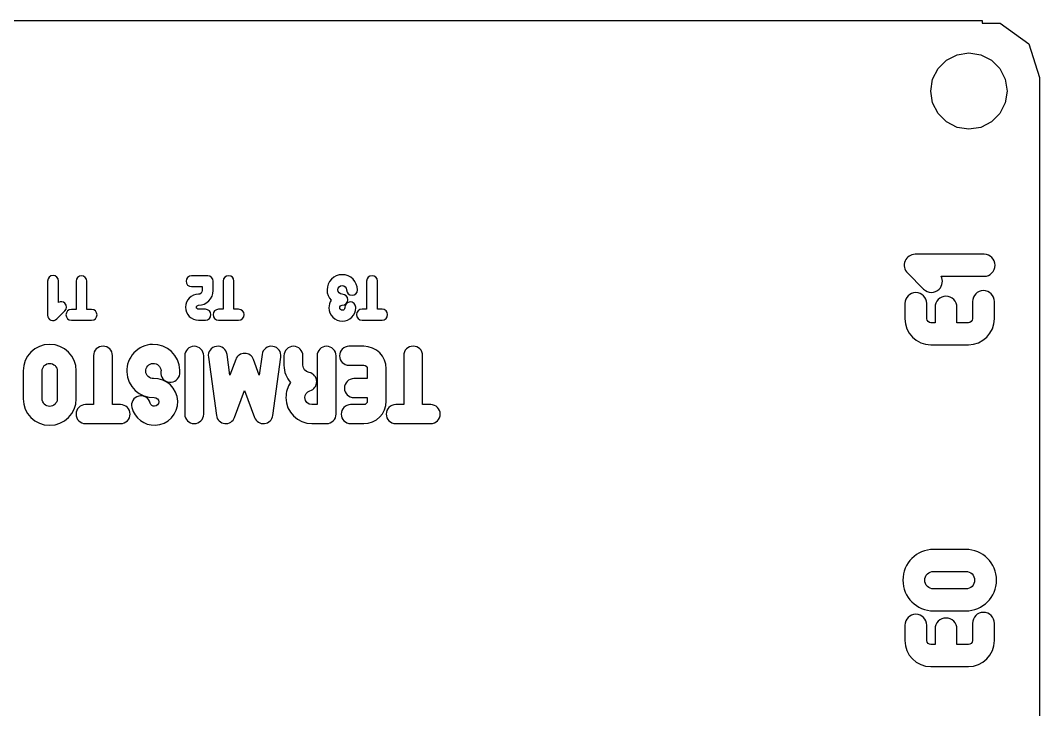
# Model space of a CAD drawing. Extents: x 0 to 215, y 0 to 110.
# Drawn here: x 49.8 to 103.1, y 71.1 to 107.2 of the extents above; entities that cross this region are included whole.
import ezdxf

# ---------------------------------------------------------------- set-up
doc = ezdxf.new("R2010")
doc.units = 0
doc.layers.get('0').update_dxf_attribs({"linetype": 'CONTINUOUS'})

msp = doc.modelspace()

# ---------------------------------------------------------------- linework, layer by layer
at = {"color": 7}
for points in [[(3.141111, 107.18743), (100.141111, 107.18743)], [(100.141111, 107.18743), (100.141111, 107.040432)], [(100.141111, 107.040432), (101.06811, 107.040432)], [(101.06811, 107.040432), (102.56811, 105.95043)], [(102.56811, 105.95043), (103.141111, 104.18743)], [(98.26511, 105.105431), (98.823111, 105.389432)], [(98.823111, 105.389432), (99.44111, 105.48743)], [(99.44111, 105.48743), (100.059112, 105.389432)], [(100.059112, 105.389432), (100.61711, 105.105431)], [(97.53911, 104.105431), (97.82311, 104.663432)], [(97.82311, 104.663432), (98.26511, 105.105431)], [(100.61711, 105.105431), (101.05911, 104.663432)], [(101.05911, 104.663432), (101.34311, 104.105431)], [(97.441111, 103.487432), (97.53911, 104.105431)], [(101.34311, 104.105431), (101.441112, 103.487432)], [(103.141111, 104.18743), (103.141111, 6.187426)], [(97.53911, 102.86943), (97.441111, 103.487432)], [(101.441112, 103.487432), (101.34311, 102.86943)], [(97.82311, 102.311431), (97.53911, 102.86943)], [(101.34311, 102.86943), (101.05911, 102.311431)], [(98.26511, 101.869429), (97.82311, 102.311431)], [(101.05911, 102.311431), (100.61711, 101.869429)], [(98.823111, 101.585432), (98.26511, 101.869429)], [(99.44111, 101.48743), (98.823111, 101.585432)], [(100.059112, 101.585432), (99.44111, 101.48743)], [(100.61711, 101.869429), (100.059112, 101.585432)], [(100.23598, 94.938836), (96.62725, 94.938836)], [(96.221499, 93.961342), (97.06989, 93.112951)], [(51.20874, 93.538356), (51.20874, 91.750529)], [(51.778287, 92.420584), (51.778287, 93.538356)], [(52.69333, 93.526167), (52.69333, 92.05205), (52.452719, 92.05205)], [(53.506531, 92.05205), (53.262874, 92.05205), (53.262874, 93.526167)], [(59.588411, 93.813878), (58.741705, 93.813878)], [(59.874706, 93.043316), (59.874706, 93.530629)], [(60.395237, 93.533674), (60.395237, 92.059554), (60.154625, 92.059554)], [(61.20844, 92.059554), (60.964784, 92.059554), (60.964784, 93.533674)], [(67.907814, 93.53519), (67.907814, 92.061072), (67.667203, 92.061072)], [(68.721015, 92.061072), (68.477361, 92.061072), (68.477361, 93.53519)], [(97.979755, 93.789204), (100.23598, 93.789204)], [(58.741705, 93.244334), (59.305162, 93.244334), (59.305162, 93.043316)], [(96.086247, 92.364752), (96.086247, 91.565544)], [(97.235879, 91.565544), (97.235879, 92.364752)], [(99.627354, 92.463115), (99.627354, 91.565544)], [(100.776984, 91.565544), (100.776984, 92.463115)], [(51.693008, 91.549514), (52.113313, 91.969821)], [(59.472675, 92.059554), (59.104143, 92.059554)], [(97.66622, 92.161876), (97.66622, 91.350372), (97.451048, 91.350372)], [(99.412182, 91.350372), (98.81585, 91.350372), (98.81585, 92.161876)], [(52.452719, 91.482503), (53.506531, 91.482503)], [(59.104143, 91.49001), (59.472675, 91.49001)], [(60.154625, 91.49001), (61.20844, 91.49001)], [(67.667203, 91.491525), (68.721015, 91.491525)], [(97.451048, 90.200742), (99.412182, 90.200742)], [(61.054042, 89.425961), (60.751655, 88.608978), (60.60311, 89.691213)], [(62.433364, 89.691213), (62.284822, 88.608978), (61.982432, 89.425961)], [(67.75875, 90.120924), (66.984211, 90.120924)], [(53.611515, 89.632858), (53.611515, 87.0652), (53.192412, 87.0652)], [(55.027971, 87.0652), (54.603563, 87.0652), (54.603563, 89.632858)], [(58.38534, 89.622246), (58.38534, 89.622246), (58.38534, 86.566522), (58.38534, 86.566522)], [(59.377388, 86.566522), (59.377388, 89.622246), (59.377388, 89.622246)], [(59.621671, 89.558585), (60.040774, 86.502861)], [(62.995703, 86.502861), (63.420109, 89.558585)], [(63.582412, 89.627552), (63.582412, 89.123571)], [(64.57446, 89.123571), (64.57446, 89.627552)], [(65.317172, 89.627552), (65.317172, 87.0652), (65.046612, 87.0652)], [(66.30922, 86.571828), (66.30922, 89.627552)], [(66.984211, 89.128874), (67.75875, 89.128874)], [(69.847957, 89.632858), (69.847957, 87.0652), (69.428857, 87.0652)], [(71.264413, 87.0652), (70.840007, 87.0652), (70.840007, 89.632858)], [(49.925478, 88.826484), (49.925478, 87.372893)], [(50.917529, 87.372893), (50.917529, 88.826484)], [(51.713291, 88.826484), (51.713291, 87.372893)], [(52.705341, 87.372893), (52.705341, 88.826484)], [(57.138149, 88.784043), (57.138149, 88.784043)], [(67.94443, 88.943197), (67.94443, 88.428604), (67.244158, 88.428604)], [(68.936481, 87.250877), (68.936481, 88.943197)], [(60.995687, 86.396759), (61.520891, 87.813216), (62.040787, 86.396759)], [(56.575813, 87.150081), (56.575813, 87.150081)], [(67.75875, 87.0652), (67.069092, 87.0652)], [(67.244158, 87.436554), (67.94443, 87.436554), (67.94443, 87.250877)], [(55.615594, 86.911352), (55.615594, 86.911352)], [(53.192412, 86.073149), (55.027971, 86.073149)], [(65.046612, 86.073149), (65.810545, 86.073149)], [(67.069092, 86.073149), (67.75875, 86.073149)], [(69.428857, 86.073149), (71.264413, 86.073149)], [(99.276933, 79.482405), (97.592447, 79.482405)], [(97.592447, 78.332776), (99.276933, 78.332776)], [(99.276933, 77.410615), (97.592447, 77.410615)], [(97.592447, 76.260983), (99.276933, 76.260983)], [(96.086247, 75.513359), (96.086247, 74.714151)], [(97.235879, 74.714151), (97.235879, 75.513359)], [(97.66622, 75.310484), (97.66622, 74.498979), (97.451048, 74.498979)], [(99.412182, 74.498979), (98.81585, 74.498979), (98.81585, 75.310484)], [(99.627354, 75.611725), (99.627354, 74.714151)], [(100.776984, 74.714151), (100.776984, 75.611725)], [(97.451048, 73.34935), (99.412182, 73.34935)]]:
    msp.add_lwpolyline(points, dxfattribs=at)
for points in [[(96.098543, 94.588412), (96.006327, 94.373243), (96.05551, 94.121184), (96.221499, 93.961342)], [(96.62725, 94.938836), (96.393635, 94.938836), (96.184613, 94.797437), (96.098543, 94.588412)], [(100.81387, 94.367093), (100.81387, 94.680628), (100.555665, 94.938836), (100.23598, 94.938836)], [(100.23598, 93.789204), (100.555665, 93.789204), (100.81387, 94.047412), (100.81387, 94.367093)], [(51.491992, 93.824654), (51.33666, 93.824654), (51.20874, 93.696734), (51.20874, 93.538356)], [(51.778287, 93.538356), (51.778287, 93.696734), (51.650367, 93.824654), (51.491992, 93.824654)], [(52.979625, 93.809419), (52.82125, 93.809419), (52.69333, 93.684544), (52.69333, 93.526167)], [(53.262874, 93.526167), (53.262874, 93.684544), (53.134957, 93.809419), (52.979625, 93.809419)], [(58.741705, 93.813878), (58.58333, 93.813878), (58.45541, 93.685958), (58.45541, 93.530629)], [(58.45541, 93.530629), (58.45541, 93.372251), (58.58333, 93.244334), (58.741705, 93.244334)], [(59.874706, 93.530629), (59.874706, 93.685958), (59.746789, 93.813878), (59.588411, 93.813878)], [(60.681531, 93.816924), (60.523157, 93.816924), (60.395237, 93.692051), (60.395237, 93.533674)], [(60.964784, 93.533674), (60.964784, 93.692051), (60.836864, 93.816924), (60.681531, 93.816924)], [(66.631521, 93.870207), (66.192939, 93.870207), (65.836591, 93.510814), (65.836591, 93.072232)], [(67.429493, 93.072232), (67.429493, 93.510814), (67.0701, 93.870207), (66.631521, 93.870207)], [(68.194109, 93.818442), (68.035734, 93.818442), (67.907814, 93.693567), (67.907814, 93.53519)], [(68.477361, 93.53519), (68.477361, 93.693567), (68.349441, 93.818442), (68.194109, 93.818442)], [(97.881392, 93.112951), (98.065824, 93.297383), (98.102711, 93.574035), (97.979755, 93.789204)], [(59.305162, 93.043316), (59.305162, 92.933672), (59.21379, 92.8423), (59.104143, 92.8423)], [(59.104143, 92.272753), (59.527496, 92.272753), (59.874706, 92.619965), (59.874706, 93.043316)], [(65.836591, 93.072232), (65.836591, 92.862078), (65.91578, 92.673246), (66.04979, 92.530097)], [(66.406138, 93.072232), (66.406138, 93.197107), (66.506646, 93.297615), (66.631521, 93.297615)], [(66.634566, 92.843804), (66.509691, 92.843804), (66.406138, 92.94736), (66.406138, 93.072232)], [(66.631521, 93.297615), (66.756393, 93.297615), (66.859946, 93.197107), (66.859946, 93.072232)], [(66.859946, 93.072232), (66.859946, 92.913858), (66.984821, 92.788983), (67.143198, 92.788983)], [(67.143198, 92.788983), (67.301573, 92.788983), (67.429493, 92.913858), (67.429493, 93.072232)], [(96.65799, 92.936492), (96.344455, 92.936492), (96.086247, 92.678287), (96.086247, 92.364752)], [(97.235879, 92.364752), (97.235879, 92.678287), (96.977671, 92.936492), (96.65799, 92.936492)], [(97.06989, 93.112951), (97.291209, 92.885486), (97.660073, 92.885486), (97.881392, 93.112951)], [(100.199094, 93.034858), (99.885559, 93.034858), (99.627354, 92.77665), (99.627354, 92.463115)], [(100.776984, 92.463115), (100.776984, 92.77665), (100.518778, 93.034858), (100.199094, 93.034858)], [(52.113313, 92.371853), (52.021943, 92.463225), (51.884885, 92.481499), (51.778287, 92.420584)], [(52.113313, 91.969821), (52.226004, 92.079465), (52.226004, 92.262206), (52.113313, 92.371853)], [(59.104143, 92.8423), (58.729524, 92.8423), (58.427998, 92.540777), (58.427998, 92.166155)], [(66.049793, 92.530109), (65.976698, 92.417417), (65.931011, 92.283407), (65.931011, 92.140258)], [(66.920861, 92.560555), (66.920861, 92.715884), (66.792941, 92.843804), (66.634566, 92.843804)], [(66.634566, 92.27426), (66.792941, 92.27426), (66.920861, 92.402177), (66.920861, 92.560555)], [(67.04269, 92.441776), (66.887358, 92.43568), (66.762486, 92.301672), (66.768576, 92.146343)], [(67.338123, 92.167662), (67.332027, 92.326039), (67.201065, 92.447866), (67.04269, 92.441776)], [(98.237963, 92.739763), (97.924428, 92.739763), (97.66622, 92.481558), (97.66622, 92.161876)], [(98.81585, 92.161876), (98.81585, 92.481558), (98.557644, 92.739763), (98.237963, 92.739763)], [(52.452719, 92.05205), (52.294341, 92.05205), (52.166424, 91.92413), (52.166424, 91.768797)], [(53.792828, 91.768797), (53.792828, 91.92413), (53.664908, 92.05205), (53.506531, 92.05205)], [(58.427998, 92.166155), (58.427998, 91.794578), (58.729524, 91.49001), (59.104143, 91.49001)], [(58.997545, 92.166155), (58.997545, 92.224022), (59.046277, 92.272753), (59.104143, 92.272753)], [(59.104143, 92.059554), (59.046277, 92.059554), (58.997545, 92.108285), (58.997545, 92.166155)], [(59.758969, 91.776304), (59.758969, 91.934682), (59.631049, 92.059554), (59.472675, 92.059554)], [(60.154625, 92.059554), (59.996251, 92.059554), (59.868331, 91.931637), (59.868331, 91.776304)], [(61.494735, 91.776304), (61.494735, 91.931637), (61.366815, 92.059554), (61.20844, 92.059554)], [(65.931011, 92.140258), (65.931011, 91.753456), (66.247764, 91.436701), (66.637614, 91.436701)], [(66.503601, 92.140247), (66.503601, 92.213345), (66.561468, 92.27426), (66.634566, 92.27426)], [(66.637611, 92.006237), (66.561468, 92.006237), (66.503601, 92.067151), (66.503601, 92.140247)], [(66.768576, 92.140247), (66.768576, 92.067151), (66.710707, 92.006237), (66.637611, 92.006237)], [(66.637614, 91.436701), (67.024417, 91.436701), (67.341171, 91.753456), (67.341171, 92.140258)], [(66.768576, 92.146343), (66.768576, 92.146343), (66.768576, 92.143295), (66.768576, 92.140247)], [(67.341171, 92.140258), (67.341171, 92.149402), (67.341171, 92.158546), (67.338123, 92.167662)], [(67.667203, 92.061072), (67.508828, 92.061072), (67.380908, 91.933152), (67.380908, 91.77782)], [(69.007313, 91.77782), (69.007313, 91.933152), (68.879393, 92.061072), (68.721015, 92.061072)], [(51.20874, 91.750529), (51.20874, 91.634793), (51.278793, 91.53124), (51.382346, 91.488599)], [(51.382346, 91.488599), (51.488944, 91.442915), (51.613819, 91.467291), (51.693008, 91.549514)], [(52.166424, 91.768797), (52.166424, 91.610423), (52.294341, 91.482503), (52.452719, 91.482503)], [(53.506531, 91.482503), (53.664908, 91.482503), (53.792828, 91.610423), (53.792828, 91.768797)], [(59.472675, 91.49001), (59.631049, 91.49001), (59.758969, 91.61793), (59.758969, 91.776304)], [(59.868331, 91.776304), (59.868331, 91.61793), (59.996251, 91.49001), (60.154625, 91.49001)], [(61.20844, 91.49001), (61.366815, 91.49001), (61.494735, 91.61793), (61.494735, 91.776304)], [(67.380908, 91.77782), (67.380908, 91.619445), (67.508828, 91.491525), (67.667203, 91.491525)], [(68.721015, 91.491525), (68.879393, 91.491525), (69.007313, 91.619445), (69.007313, 91.77782)], [(96.086247, 91.565544), (96.086247, 90.809372), (96.694876, 90.200742), (97.451048, 90.200742)], [(97.451048, 91.350372), (97.334242, 91.350372), (97.235879, 91.442588), (97.235879, 91.565544)], [(99.627354, 91.565544), (99.627354, 91.442588), (99.528991, 91.350372), (99.412182, 91.350372)], [(99.412182, 90.200742), (100.162208, 90.200742), (100.776984, 90.809372), (100.776984, 91.565544)], [(51.315408, 90.216417), (50.546175, 90.216417), (49.925478, 89.59572), (49.925478, 88.826484)], [(52.705341, 88.826484), (52.705341, 89.59572), (52.079342, 90.216417), (51.315408, 90.216417)], [(56.692523, 90.216417), (56.32117, 90.205806), (55.976339, 90.046652), (55.726999, 89.776094)], [(58.135506, 88.87423), (58.108977, 89.643466), (57.46176, 90.24294), (56.692523, 90.216417)], [(54.11019, 90.12623), (53.834326, 90.12623), (53.611515, 89.908721), (53.611515, 89.632858)], [(54.603563, 89.632858), (54.603563, 89.908721), (54.380751, 90.12623), (54.11019, 90.12623)], [(55.726999, 89.776094), (55.472355, 89.505536), (55.339728, 89.150094), (55.350339, 88.77874)], [(58.884016, 90.120924), (58.608152, 90.120924), (58.38534, 89.89811), (58.38534, 89.622246)], [(59.377388, 89.622246), (59.377388, 89.89811), (59.159879, 90.120924), (58.884016, 90.120924)], [(60.040774, 90.115619), (59.770213, 90.078484), (59.579231, 89.829146), (59.621671, 89.558585)], [(60.60311, 89.691213), (60.565975, 89.961771), (60.316638, 90.152756), (60.040774, 90.115619)], [(61.520891, 89.749568), (61.308688, 89.749568), (61.123009, 89.622246), (61.054042, 89.425961)], [(61.982432, 89.425961), (61.913465, 89.622246), (61.727788, 89.749568), (61.520891, 89.749568)], [(62.995703, 90.115619), (62.725145, 90.152756), (62.470498, 89.961771), (62.433364, 89.691213)], [(63.420109, 89.558585), (63.457243, 89.829146), (63.266261, 90.078484), (62.995703, 90.115619)], [(64.081087, 90.120924), (63.805223, 90.120924), (63.582412, 89.89811), (63.582412, 89.627552)], [(64.57446, 89.627552), (64.57446, 89.89811), (64.351648, 90.120924), (64.081087, 90.120924)], [(65.810545, 90.120924), (65.534681, 90.120924), (65.317172, 89.89811), (65.317172, 89.627552)], [(66.30922, 89.627552), (66.30922, 89.89811), (66.086409, 90.120924), (65.810545, 90.120924)], [(66.984211, 90.120924), (66.71365, 90.120924), (66.490839, 89.89811), (66.490839, 89.622246)], [(68.936481, 88.943197), (68.936481, 89.590417), (68.411276, 90.120924), (67.75875, 90.120924)], [(70.346635, 90.12623), (70.070771, 90.12623), (69.847957, 89.908721), (69.847957, 89.632858)], [(70.840007, 89.632858), (70.840007, 89.908721), (70.617193, 90.12623), (70.346635, 90.12623)], [(50.917529, 88.826484), (50.917529, 89.043993), (51.097902, 89.224366), (51.315408, 89.224366)], [(51.315408, 89.224366), (51.532917, 89.224366), (51.713291, 89.043993), (51.713291, 88.826484)], [(56.448492, 89.097045), (56.522761, 89.17662), (56.62356, 89.219061), (56.729661, 89.224366)], [(56.729661, 89.224366), (56.947167, 89.234978), (57.132847, 89.059907), (57.143455, 88.837095)], [(63.582412, 89.123571), (63.582412, 88.773435), (63.709733, 88.460433), (63.927242, 88.216401)], [(64.908681, 88.746909), (64.701784, 88.794655), (64.57446, 88.937891), (64.57446, 89.123571)], [(66.490839, 89.622246), (66.490839, 89.351688), (66.71365, 89.128874), (66.984211, 89.128874)], [(67.75875, 89.128874), (67.864852, 89.128874), (67.94443, 89.043993), (67.94443, 88.943197)], [(55.350339, 88.77874), (55.376868, 88.009504), (56.024086, 87.41003), (56.793322, 87.436554)], [(56.34239, 88.810569), (56.34239, 88.916671), (56.379525, 89.017469), (56.448492, 89.097045)], [(56.756184, 88.428604), (56.538678, 88.417993), (56.352999, 88.593061), (56.34239, 88.810569)], [(57.138149, 88.784043), (57.111621, 88.50818), (57.307912, 88.264148), (57.583776, 88.237622)], [(57.143455, 88.837095), (57.143455, 88.821178), (57.143455, 88.799961), (57.138149, 88.784043)], [(57.583776, 88.237622), (57.854334, 88.211093), (58.098368, 88.407384), (58.124894, 88.677942)], [(58.124894, 88.677942), (58.135506, 88.741603), (58.135506, 88.810569), (58.135506, 88.87423)], [(65.295952, 88.280062), (65.290646, 88.502874), (65.131493, 88.699162), (64.908681, 88.746909)], [(58.018793, 87.250877), (57.99757, 87.919317), (57.429931, 88.449825), (56.756184, 88.428604)], [(63.927242, 88.216401), (63.773394, 87.993587), (63.683207, 87.723029), (63.683207, 87.431251)], [(64.94051, 87.78669), (65.158019, 87.850351), (65.301255, 88.051945), (65.295952, 88.280062)], [(67.244158, 88.428604), (66.968294, 88.428604), (66.745482, 88.20579), (66.745482, 87.929926)], [(55.976339, 87.510826), (55.711084, 87.447165), (55.546628, 87.176604), (55.615594, 86.911352)], [(56.575813, 87.150081), (56.512152, 87.415333), (56.241592, 87.579793), (55.976339, 87.510826)], [(64.675258, 87.431251), (64.675258, 87.601013), (64.781359, 87.738943), (64.94051, 87.78669)], [(66.745482, 87.929926), (66.745482, 87.659368), (66.968294, 87.436554), (67.244158, 87.436554)], [(49.925478, 87.372893), (49.925478, 86.608962), (50.546175, 85.982962), (51.315408, 85.982962)], [(51.315408, 86.975013), (51.097902, 86.975013), (50.917529, 87.155384), (50.917529, 87.372893)], [(51.713291, 87.372893), (51.713291, 87.155384), (51.532917, 86.975013), (51.315408, 86.975013)], [(51.315408, 85.982962), (52.079342, 85.982962), (52.705341, 86.608962), (52.705341, 87.372893)], [(53.192412, 87.0652), (52.916548, 87.0652), (52.693734, 86.842386), (52.693734, 86.571828)], [(55.526646, 86.571828), (55.526646, 86.842386), (55.303835, 87.0652), (55.027971, 87.0652)], [(56.809236, 86.980319), (56.697829, 86.975013), (56.602339, 87.049283), (56.575813, 87.150081)], [(56.793322, 87.436554), (56.915338, 87.436554), (57.021439, 87.341064), (57.026745, 87.213742)], [(57.026745, 87.213742), (57.032051, 87.091723), (56.931252, 86.985622), (56.809236, 86.980319)], [(56.841065, 85.988268), (57.514812, 86.009491), (58.040013, 86.577133), (58.018793, 87.250877)], [(63.683207, 87.431251), (63.683207, 86.683235), (64.293293, 86.073149), (65.046612, 86.073149)], [(65.046612, 87.0652), (64.839715, 87.0652), (64.675258, 87.229656), (64.675258, 87.431251)], [(67.069092, 87.0652), (66.798531, 87.0652), (66.57572, 86.842386), (66.57572, 86.566522)], [(67.94443, 87.250877), (67.94443, 87.150081), (67.864852, 87.0652), (67.75875, 87.0652)], [(67.75875, 86.073149), (68.411276, 86.073149), (68.936481, 86.598354), (68.936481, 87.250877)], [(69.428857, 87.0652), (69.152993, 87.0652), (68.930179, 86.842386), (68.930179, 86.571828)], [(71.763091, 86.571828), (71.763091, 86.842386), (71.540277, 87.0652), (71.264413, 87.0652)], [(52.693734, 86.571828), (52.693734, 86.295964), (52.916548, 86.073149), (53.192412, 86.073149)], [(55.027971, 86.073149), (55.303835, 86.073149), (55.526646, 86.295964), (55.526646, 86.571828)], [(55.615594, 86.911352), (55.753525, 86.354319), (56.268118, 85.967048), (56.841065, 85.988268)], [(58.38534, 86.566522), (58.38534, 86.295964), (58.608152, 86.073149), (58.884016, 86.073149)], [(58.884016, 86.073149), (59.159879, 86.073149), (59.377388, 86.295964), (59.377388, 86.566522)], [(60.040774, 86.502861), (60.072603, 86.274743), (60.252977, 86.099675), (60.481094, 86.073149)], [(62.560685, 86.073149), (62.7835, 86.099678), (62.963871, 86.274743), (62.995703, 86.502861)], [(65.810545, 86.073149), (66.086409, 86.073149), (66.30922, 86.295964), (66.30922, 86.571828)], [(66.57572, 86.566522), (66.57572, 86.295964), (66.798531, 86.073149), (67.069092, 86.073149)], [(68.930179, 86.571828), (68.930179, 86.295964), (69.152993, 86.073149), (69.428857, 86.073149)], [(71.264413, 86.073149), (71.540277, 86.073149), (71.763091, 86.295964), (71.763091, 86.571828)], [(60.481094, 86.073149), (60.703909, 86.051926), (60.921417, 86.184557), (60.995687, 86.396759)], [(62.040787, 86.396759), (62.120365, 86.184557), (62.332568, 86.051929), (62.560685, 86.073149)], [(97.592447, 79.482405), (96.701026, 79.482405), (95.981737, 78.76312), (95.981737, 77.871695)], [(100.887643, 77.871695), (100.887643, 78.76312), (100.162208, 79.482405), (99.276933, 79.482405)], [(97.131367, 77.871695), (97.131367, 78.1299), (97.334242, 78.332776), (97.592447, 78.332776)], [(99.276933, 78.332776), (99.528988, 78.332776), (99.738013, 78.1299), (99.738013, 77.871695)], [(95.981737, 77.871695), (95.981737, 76.986421), (96.701026, 76.260983), (97.592447, 76.260983)], [(97.592447, 77.410615), (97.334242, 77.410615), (97.131367, 77.619637), (97.131367, 77.871695)], [(99.738013, 77.871695), (99.738013, 77.619637), (99.528988, 77.410615), (99.276933, 77.410615)], [(99.276933, 76.260983), (100.162208, 76.260983), (100.887643, 76.986421), (100.887643, 77.871695)], [(96.65799, 76.085102), (96.344455, 76.085102), (96.086247, 75.826894), (96.086247, 75.513359)], [(97.235879, 75.513359), (97.235879, 75.826894), (96.977671, 76.085102), (96.65799, 76.085102)], [(98.237963, 75.888373), (97.924428, 75.888373), (97.66622, 75.630168), (97.66622, 75.310484)], [(98.81585, 75.310484), (98.81585, 75.630168), (98.557644, 75.888373), (98.237963, 75.888373)], [(100.199094, 76.183465), (99.885559, 76.183465), (99.627354, 75.925259), (99.627354, 75.611725)], [(100.776984, 75.611725), (100.776984, 75.925259), (100.518778, 76.183465), (100.199094, 76.183465)], [(96.086247, 74.714151), (96.086247, 73.957979), (96.694876, 73.34935), (97.451048, 73.34935)], [(97.451048, 74.498979), (97.334242, 74.498979), (97.235879, 74.591198), (97.235879, 74.714151)], [(99.627354, 74.714151), (99.627354, 74.591198), (99.528991, 74.498979), (99.412182, 74.498979)], [(99.412182, 73.34935), (100.162208, 73.34935), (100.776984, 73.957979), (100.776984, 74.714151)]]:
    msp.add_open_spline(points, degree=3, dxfattribs=at)

doc.saveas('drawing.dxf')
